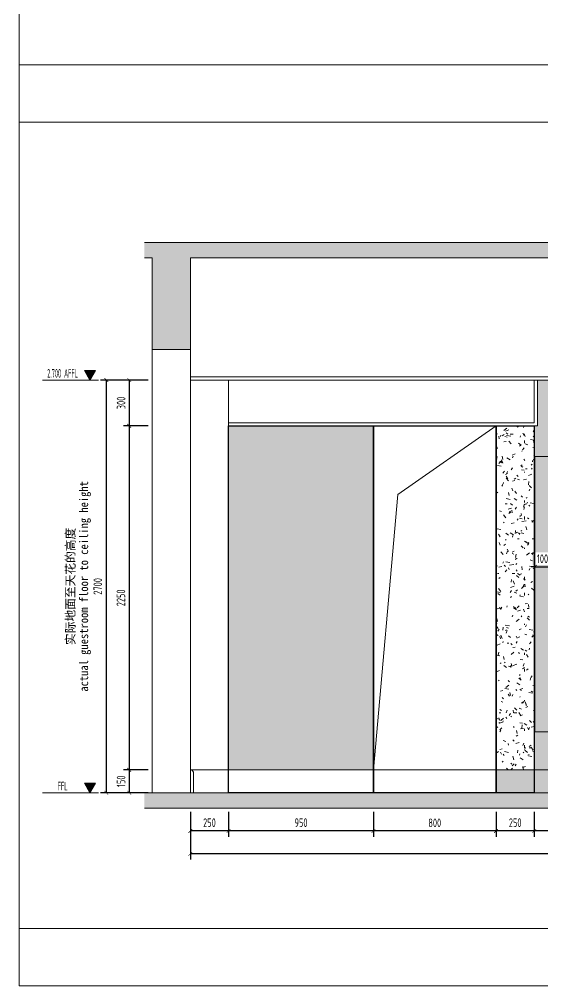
# Model space of a CAD drawing. Header units: millimetres. Extents: x 3162 to 221128, y -144913 to 11496.
# Drawn here: x 38191 to 41614, y -73458 to -67137 of the extents above; entities that cross this region are included whole.
import ezdxf
from ezdxf.enums import TextEntityAlignment as Align

# ---------------------------------------------------------------- set-up
doc = ezdxf.new("R2010")
doc.units = ezdxf.units.MM
doc.header["$LTSCALE"] = 10
doc.layers.get('Defpoints').update_dxf_attribs({"color": 250})
for name, color, linetype, lineweight in [('Contour【轮廓线】', 94, 'Continuous', 0), ('Drawing【图框、表格】', 150, 'Continuous', 0), ('Elevation【立面图库】', 150, 'Continuous', 0), ('FC-Hatch【平面填充】', 250, 'Continuous', 0), ('FF-Fixed【固定家具】', 30, 'Continuous', 0), ('FF-Text【平面文字】', 2, 'Continuous', 0), ('Fine【细线】', 250, 'Continuous', 0), ('Finish【完成面】', 2, 'Continuous', 0), ('Gray【中细线】', 8, 'Continuous', 0), ('RC-dimensions', 44, 'Continuous', 0), ('Wall【立面墙】', 252, 'Continuous', 0)]:
    doc.layers.add(name, color=color, linetype=linetype, lineweight=lineweight)
doc.layers.add('T-05天花灯具', color=4, linetype='Continuous')
doc.styles.add('宋体', font='', dxfattribs={"width": 0.8})
doc.styles.add('尺寸标注', font='ARCHS.SHX', dxfattribs={"width": 0.8})
doc.styles.add('标高', font='ARCHS.SHX', dxfattribs={"width": 0.5})
doc.styles.get('宋体').set_extended_font_data('SimSun')
doc.dimstyles.new('海龙1：25', dxfattribs={"dimscale": 25, "dimtxt": 2.25, "dimasz": 1, "dimexe": 1.5, "dimexo": 1, "dimgap": 1, "dimtad": 1, "dimdec": 0, "dimrnd": 5, "dimdsep": 46, "dimtxsty": '尺寸标注', "dimblk": 'ARCHTICK', "dimblk1": 'ARCHTICK', "dimblk2": 'ARCHTICK', "dimcen": 1, "dimclrd": 44, "dimclre": 44, "dimclrt": 2, "dimadec": 0, "dimazin": 0, "dimtfac": 1, "dimtdec": 0, "dimtix": 1, "dimtmove": 2, "dimatfit": 3, "dimldrblk": 'hl_arrow2', "dimfxl": 5, "dimfxlon": 1, "dimarcsym": 0})
pattern_1 = [(225, (0, 0), (35.35534, -35.35534), []), (230, (0, 0), (-71.72602, 6.275218), [7.5, -82.5]), (175, (0, 0), (13.87511, -75.21923), [6, -66]), (280.4514, (-5.98, 0.52), (-57.85092, -68.94393), [6.374, -70.1142]), (226.1842, (-2e-15, -20), (-106.72409, 16.55189), [11.25, -123.75]), (276.6356, (-8.89, -18.62), (-93.46626, -97.41178), [9.56105, -105.1713]), (171.1842, (-2e-15, -20), (-93.46618, -97.41189), [9, -99]), (201, (-10, -15), (-59.690703, 40.261893), [7.5, -82.5]), (146, (-10, -15), (-24.33156, -72.515006), [6, -66]), (251.4514, (-14.974, -11.645), (-84.022234, -32.253037), [6.374, -70.1142]), (217.5, (0, 0), (-1.2159855, -33.289385), [0.5, -65.2, 0.5, -67, 0.5, -66.25]), (187.5, (0, 0), (-26.306954, -39.441171), [0.5, -38.2, 0.5, -63.7, 0.5, -25.25]), (147.5, (22.3, -3e-15), (-53.382244, 2.255487), [0.5, -25, 0.5, -78, 0.5, -103.5]), (137.5, (32.3, -4e-15), (-58.318617, -10.010498), [0.5, -32.5, 0.5, -51.8, 0.5, -73.5])]

# ---------------------------------------------------------------- blocks, each defined once
blk = doc.blocks.new('海龙工具_踢脚线')
blk.add_lwpolyline([(20, 0), (20, 90), (10, 100), (0, 100)])
blk = doc.blocks.new('_ArchTick')
at = {"color": 2, "linetype": 'ByBlock', "const_width": 0.15}
blk.add_lwpolyline([(-0.5, -0.5), (0.5, 0.5)], dxfattribs=at)
blk = doc.blocks.new('*D1264')
at = {"layer": 'Defpoints', "color": 0, "transparency": 16777216}
for p in [(39059.4, -69496.5), (38909.4, -69796.5), (39059.4, -69796.5)]:
    blk.add_point(p, dxfattribs=at)
at = {"layer": 'RC-dimensions', "color": 44, "lineweight": -2, "transparency": 16777216}
for p, q in [((39034.4, -69496.5), (38871.9, -69496.5)), ((38909.4, -69496.5), (38909.4, -69796.5)), ((39034.4, -69796.5), (38871.9, -69796.5))]:
    blk.add_line(p, q, dxfattribs=at)
at = {"layer": 'RC-dimensions', "color": 44, "lineweight": -2, "transparency": 16777216, "xscale": 25, "yscale": 25, "zscale": 25}
for p, rotation in [((38909.4, -69496.5), 90), ((38909.4, -69796.5), 270)]:
    blk.add_blockref('_ArchTick', p, dxfattribs=dict(at, rotation=rotation))
at = {"layer": 'RC-dimensions', "color": 2, "transparency": 16777216, "insert": (38856.2, -69646.5), "char_height": 56.25, "attachment_point": 5, "rotation": 90, "style": '尺寸标注'}
blk.add_mtext('300', dxfattribs=at)
blk = doc.blocks.new('hl_arrow2')
at = {"color": 2}
blk.add_line((-0.22, 0), (-1, 0), dxfattribs=at)
blk.add_lwpolyline([(-0.22, 0), (-0.86, -0.69), (-0.65, -0.86), (0, 0), (-0.65, 0.86), (-0.86, 0.69)], close=True, dxfattribs=at)
for points in [[(-0.86, 0.69), (-0.65, 0.86), (-0.22, 0), (0, 0)], [(-0.86, -0.69), (-0.65, -0.86), (-0.22, 0), (0, 0)]]:
    blk.add_solid(points, dxfattribs=at)
blk = doc.blocks.new('*D1265')
at = {"layer": 'Defpoints', "color": 0, "transparency": 16777216}
for p in [(39059.4, -72046.5), (38909.4, -72196.5), (39059.4, -72196.5)]:
    blk.add_point(p, dxfattribs=at)
at = {"layer": 'RC-dimensions', "color": 44, "lineweight": -2, "transparency": 16777216}
for p, q in [((39034.4, -72046.5), (38871.9, -72046.5)), ((38909.4, -72046.5), (38909.4, -72196.5)), ((39034.4, -72196.5), (38871.9, -72196.5))]:
    blk.add_line(p, q, dxfattribs=at)
at = {"layer": 'RC-dimensions', "color": 44, "lineweight": -2, "transparency": 16777216, "xscale": 25, "yscale": 25, "zscale": 25}
for p, rotation in [((38909.4, -72046.5), 90), ((38909.4, -72196.5), 270)]:
    blk.add_blockref('_ArchTick', p, dxfattribs=dict(at, rotation=rotation))
at = {"layer": 'RC-dimensions', "color": 2, "transparency": 16777216, "insert": (38856.2, -72121.5), "char_height": 56.25, "attachment_point": 5, "rotation": 90, "style": '尺寸标注'}
blk.add_mtext('150', dxfattribs=at)
blk = doc.blocks.new('*D1266')
at = {"layer": 'Defpoints', "color": 0, "transparency": 16777216}
for p in [(39059.4, -69496.5), (38759.4, -72196.5), (39059.4, -72196.5)]:
    blk.add_point(p, dxfattribs=at)
at = {"layer": 'RC-dimensions', "color": 44, "lineweight": -2, "transparency": 16777216}
for p, q in [((38884.4, -69496.5), (38721.9, -69496.5)), ((38759.4, -69496.5), (38759.4, -72196.5)), ((38884.4, -72196.5), (38721.9, -72196.5))]:
    blk.add_line(p, q, dxfattribs=at)
at = {"layer": 'RC-dimensions', "color": 44, "lineweight": -2, "transparency": 16777216, "xscale": 25, "yscale": 25, "zscale": 25}
for p, rotation in [((38759.4, -69496.5), 90), ((38759.4, -72196.5), 270)]:
    blk.add_blockref('_ArchTick', p, dxfattribs=dict(at, rotation=rotation))
at = {"layer": 'RC-dimensions', "color": 2, "transparency": 16777216, "insert": (38703.9, -70846.5), "char_height": 56.25, "attachment_point": 5, "rotation": 90, "style": '尺寸标注'}
blk.add_mtext('2700', dxfattribs=at)
blk = doc.blocks.new('海龍_立面标识')
at = {"style": '宋体', "width": 0.9, "flags": 8}
blk.add_attdef('FLOOR_HEIGHT', text='', height=2.25, rotation=90, dxfattribs=at).set_placement((0, 0), align=Align.CENTER)
at = {"style": '宋体', "flags": 8}
blk.add_attdef('HEIGHT', text='', height=2.25, rotation=90, dxfattribs=at).set_placement((-3.5, 0), align=Align.CENTER)
blk = doc.blocks.new('hl_Elevation-A2')
blk.add_hatch(color=150).paths.add_polyline_path([(3.74, 2.47), (2.27, 0), (0.8, 2.47)])
at = {"color": 150}
blk.add_line((0, 0), (14.67, 0), dxfattribs=at)
blk.add_lwpolyline([(3.74, 2.47), (2.27, 0), (0.8, 2.47)], close=True, dxfattribs=at)
at = {"color": 2, "style": '标高', "width": 0.8, "flags": 8}
blk.add_attdef('HEIGHT', text='', height=2.25, dxfattribs=at).set_placement((9.42, 1.75), align=Align.MIDDLE_CENTER)
blk = doc.blocks.new('*D1271')
at = {"layer": 'Defpoints', "color": 0, "transparency": 16777216}
for p in [(39309.4, -72296.5), (45559.4, -72296.5), (39309.4, -72596.5)]:
    blk.add_point(p, dxfattribs=at)
at = {"layer": 'RC-dimensions', "color": 44, "lineweight": -2, "transparency": 16777216}
for p, q in [((39309.4, -72471.5), (39309.4, -72634)), ((45559.4, -72471.5), (45559.4, -72634)), ((45559.4, -72596.5), (39309.4, -72596.5))]:
    blk.add_line(p, q, dxfattribs=at)
at = {"layer": 'RC-dimensions', "color": 44, "lineweight": -2, "transparency": 16777216, "xscale": 25, "yscale": 25, "zscale": 25, "rotation": 180}
blk.add_blockref('_ArchTick', (39309.4, -72596.5), dxfattribs=at)
at = {"layer": 'RC-dimensions', "color": 44, "lineweight": -2, "transparency": 16777216, "xscale": 25, "yscale": 25, "zscale": 25}
blk.add_blockref('_ArchTick', (45559.4, -72596.5), dxfattribs=at)
at = {"layer": 'RC-dimensions', "color": 2, "transparency": 16777216, "insert": (42434.4, -72542.2), "char_height": 56.25, "attachment_point": 5, "style": '尺寸标注'}
blk.add_mtext('6250', dxfattribs=at)
blk = doc.blocks.new('*D1311')
at = {"layer": 'Defpoints', "color": 0, "transparency": 16777216}
for p in [(39309.4, -72296.5), (39559.4, -72296.5), (39309.4, -72446.5)]:
    blk.add_point(p, dxfattribs=at)
at = {"layer": 'RC-dimensions', "color": 44, "lineweight": -2, "transparency": 16777216}
for p, q in [((39309.4, -72321.5), (39309.4, -72484)), ((39559.4, -72321.5), (39559.4, -72484)), ((39559.4, -72446.5), (39309.4, -72446.5))]:
    blk.add_line(p, q, dxfattribs=at)
at = {"layer": 'RC-dimensions', "color": 44, "lineweight": -2, "transparency": 16777216, "xscale": 25, "yscale": 25, "zscale": 25, "rotation": 180}
blk.add_blockref('_ArchTick', (39309.4, -72446.5), dxfattribs=at)
at = {"layer": 'RC-dimensions', "color": 44, "lineweight": -2, "transparency": 16777216, "xscale": 25, "yscale": 25, "zscale": 25}
blk.add_blockref('_ArchTick', (39559.4, -72446.5), dxfattribs=at)
at = {"layer": 'RC-dimensions', "color": 2, "transparency": 16777216, "insert": (39434.4, -72392.2), "char_height": 56.25, "attachment_point": 5, "style": '尺寸标注'}
blk.add_mtext('250', dxfattribs=at)
blk = doc.blocks.new('*D1312')
at = {"layer": 'Defpoints', "color": 0, "transparency": 16777216}
for p in [(39559.4, -72296.5), (40507.2, -72296.5), (39559.4, -72446.5)]:
    blk.add_point(p, dxfattribs=at)
at = {"layer": 'RC-dimensions', "color": 44, "lineweight": -2, "transparency": 16777216}
for p, q in [((39559.4, -72321.5), (39559.4, -72484)), ((40507.2, -72321.5), (40507.2, -72484)), ((40507.2, -72446.5), (39559.4, -72446.5))]:
    blk.add_line(p, q, dxfattribs=at)
at = {"layer": 'RC-dimensions', "color": 44, "lineweight": -2, "transparency": 16777216, "xscale": 25, "yscale": 25, "zscale": 25, "rotation": 180}
blk.add_blockref('_ArchTick', (39559.4, -72446.5), dxfattribs=at)
at = {"layer": 'RC-dimensions', "color": 44, "lineweight": -2, "transparency": 16777216, "xscale": 25, "yscale": 25, "zscale": 25}
blk.add_blockref('_ArchTick', (40507.2, -72446.5), dxfattribs=at)
at = {"layer": 'RC-dimensions', "color": 2, "transparency": 16777216, "insert": (40033.3, -72392.2), "char_height": 56.25, "attachment_point": 5, "style": '尺寸标注'}
blk.add_mtext('950', dxfattribs=at)
blk = doc.blocks.new('*D1313')
at = {"layer": 'Defpoints', "color": 0, "transparency": 16777216}
for p in [(40507.2, -72296.5), (41309.4, -72296.5), (40507.2, -72446.5)]:
    blk.add_point(p, dxfattribs=at)
at = {"layer": 'RC-dimensions', "color": 44, "lineweight": -2, "transparency": 16777216}
for p, q in [((40507.2, -72321.5), (40507.2, -72484)), ((41309.4, -72321.5), (41309.4, -72484)), ((41309.4, -72446.5), (40507.2, -72446.5))]:
    blk.add_line(p, q, dxfattribs=at)
at = {"layer": 'RC-dimensions', "color": 44, "lineweight": -2, "transparency": 16777216, "xscale": 25, "yscale": 25, "zscale": 25, "rotation": 180}
blk.add_blockref('_ArchTick', (40507.2, -72446.5), dxfattribs=at)
at = {"layer": 'RC-dimensions', "color": 44, "lineweight": -2, "transparency": 16777216, "xscale": 25, "yscale": 25, "zscale": 25}
blk.add_blockref('_ArchTick', (41309.4, -72446.5), dxfattribs=at)
at = {"layer": 'RC-dimensions', "color": 2, "transparency": 16777216, "insert": (40908.3, -72393.4), "char_height": 56.25, "attachment_point": 5, "style": '尺寸标注'}
blk.add_mtext('800', dxfattribs=at)
blk = doc.blocks.new('*D1314')
at = {"layer": 'Defpoints', "color": 0, "transparency": 16777216}
for p in [(41309.4, -72296.5), (41559.4, -72296.5), (41309.4, -72446.5)]:
    blk.add_point(p, dxfattribs=at)
at = {"layer": 'RC-dimensions', "color": 44, "lineweight": -2, "transparency": 16777216}
for p, q in [((41309.4, -72321.5), (41309.4, -72484)), ((41559.4, -72321.5), (41559.4, -72484)), ((41559.4, -72446.5), (41309.4, -72446.5))]:
    blk.add_line(p, q, dxfattribs=at)
at = {"layer": 'RC-dimensions', "color": 44, "lineweight": -2, "transparency": 16777216, "xscale": 25, "yscale": 25, "zscale": 25, "rotation": 180}
blk.add_blockref('_ArchTick', (41309.4, -72446.5), dxfattribs=at)
at = {"layer": 'RC-dimensions', "color": 44, "lineweight": -2, "transparency": 16777216, "xscale": 25, "yscale": 25, "zscale": 25}
blk.add_blockref('_ArchTick', (41559.4, -72446.5), dxfattribs=at)
at = {"layer": 'RC-dimensions', "color": 2, "transparency": 16777216, "insert": (41434.4, -72392.2), "char_height": 56.25, "attachment_point": 5, "style": '尺寸标注'}
blk.add_mtext('250', dxfattribs=at)
blk = doc.blocks.new('*D1316')
at = {"layer": 'Defpoints', "color": 0, "transparency": 16777216}
for p in [(41663.1, -70718.6), (41563.1, -70868.6), (41663.1, -70868.6)]:
    blk.add_point(p, dxfattribs=at)
at = {"layer": 'RC-dimensions', "color": 44, "lineweight": -2, "transparency": 16777216}
for p, q in [((41563.1, -70718.6), (41538.1, -70718.6)), ((41563.1, -70843.6), (41563.1, -70681.1)), ((41563.1, -70718.6), (41663.1, -70718.6)), ((41663.1, -70843.6), (41663.1, -70681.1)), ((41663.1, -70718.6), (41688.1, -70718.6))]:
    blk.add_line(p, q, dxfattribs=at)
at = {"layer": 'RC-dimensions', "color": 44, "lineweight": -2, "transparency": 16777216, "xscale": 25, "yscale": 25, "zscale": 25}
blk.add_blockref('_ArchTick', (41563.1, -70718.6), dxfattribs=at)
at = {"layer": 'RC-dimensions', "color": 44, "lineweight": -2, "transparency": 16777216, "xscale": 25, "yscale": 25, "zscale": 25, "rotation": 180}
blk.add_blockref('_ArchTick', (41663.1, -70718.6), dxfattribs=at)
at = {"layer": 'RC-dimensions', "color": 2, "transparency": 16777216, "insert": (41613.1, -70665.4), "char_height": 56.25, "attachment_point": 5, "style": '尺寸标注'}
blk.add_mtext('100', dxfattribs=at)
blk = doc.blocks.new('*D1328')
at = {"layer": 'Defpoints', "color": 0, "transparency": 16777216}
for p in [(39059.4, -69796.5), (38909.4, -72046.5), (39059.4, -72046.5)]:
    blk.add_point(p, dxfattribs=at)
at = {"layer": 'RC-dimensions', "color": 44, "lineweight": -2, "transparency": 16777216}
for p, q in [((39034.4, -69796.5), (38871.9, -69796.5)), ((38909.4, -69796.5), (38909.4, -72046.5)), ((39034.4, -72046.5), (38871.9, -72046.5))]:
    blk.add_line(p, q, dxfattribs=at)
at = {"layer": 'RC-dimensions', "color": 44, "lineweight": -2, "transparency": 16777216, "xscale": 25, "yscale": 25, "zscale": 25}
for p, rotation in [((38909.4, -69796.5), 90), ((38909.4, -72046.5), 270)]:
    blk.add_blockref('_ArchTick', p, dxfattribs=dict(at, rotation=rotation))
at = {"layer": 'RC-dimensions', "color": 2, "transparency": 16777216, "insert": (38855.1, -70921.5), "char_height": 56.25, "attachment_point": 5, "rotation": 90, "style": '尺寸标注'}
blk.add_mtext('2250', dxfattribs=at)
blk = doc.blocks.new('*D1329')
at = {"layer": 'Defpoints', "color": 0, "transparency": 16777216}
for p in [(41559.4, -72296.5), (42559.4, -72296.5), (41559.4, -72446.5)]:
    blk.add_point(p, dxfattribs=at)
at = {"layer": 'RC-dimensions', "color": 44, "lineweight": -2, "transparency": 16777216}
for p, q in [((41559.4, -72321.5), (41559.4, -72484)), ((42559.4, -72321.5), (42559.4, -72484)), ((42559.4, -72446.5), (41559.4, -72446.5))]:
    blk.add_line(p, q, dxfattribs=at)
at = {"layer": 'RC-dimensions', "color": 44, "lineweight": -2, "transparency": 16777216, "xscale": 25, "yscale": 25, "zscale": 25, "rotation": 180}
blk.add_blockref('_ArchTick', (41559.4, -72446.5), dxfattribs=at)
at = {"layer": 'RC-dimensions', "color": 44, "lineweight": -2, "transparency": 16777216, "xscale": 25, "yscale": 25, "zscale": 25}
blk.add_blockref('_ArchTick', (42559.4, -72446.5), dxfattribs=at)
at = {"layer": 'RC-dimensions', "color": 2, "transparency": 16777216, "insert": (42059.4, -72393.4), "char_height": 56.25, "attachment_point": 5, "style": '尺寸标注'}
blk.add_mtext('1000', dxfattribs=at)

msp = doc.modelspace()

# ---------------------------------------------------------------- hatches: boundary and pattern name
at = {"layer": 'FC-Hatch【平面填充】'}
h = msp.add_hatch(dxfattribs=at)
h.set_pattern_fill('钢筋混凝土', color=256, scale=50, angle=180, style=0, pattern_type=2)
h.set_pattern_definition(pattern_1)
h.paths.add_polyline_path([(39009.4, -68596.5), (45859.4, -68596.5), (45859.4, -68696.5), (45809.4, -68696.5), (45809.4, -69346.5), (45559.4, -69346.5), (45559.4, -68696.5), (39309.4, -68696.5), (39309.4, -69296.5), (39059.4, -69296.5), (39059.4, -68696.5), (39009.4, -68696.5)])
h = msp.add_hatch(dxfattribs=at)
h.set_pattern_fill('地毯', color=256, scale=300, style=0, pattern_type=2)
h.set_pattern_definition([(0, (39775.35, -71902.54), (132, 228), [12, -201, 9, -87, 18, -213]), (10, (39718.35, -71779.54), (80.676, 285.344), [21, -51, 27, -159, 15, -198]), (20, (39688.35, -71875.54), (133.471, 220.9763), [24, -165, 21, -123, 15, -96]), (30, (39775.35, -71893.54), (-21.969, 254.052), [15, -99, 12, -147, 9, -195]), (40, (39691.35, -71827.54), (33.836, 216.3704), [12, -132, 9, -84, 24, -153]), (50, (39736.35, -71935.54), (-80.248, 235.7335), [6, -111, 15, -183, 18, -93]), (60, (39745.35, -71914.54), (-99.473, 223.7077), [15, -123, 6, -144, 12, -111]), (70, (39712.35, -71950.54), (-109.8923, 215.587), [9, -57, 18, -96, 12, -132]), (80, (39727.35, -71773.54), (-208.565, 164.719), [21, -132, 9, -156, 18, -147]), (90, (39745.35, -71902.54), (-264, 111), [18, -93, 12, -183, 6, -186]), (100, (39697.35, -71809.54), (-247.9715, 145.145), [21, -117, 18, -96, 21, -219]), (110, (39676.35, -71980.54), (-240.4403, 81.691), [24, -78, 12, -159, 18, -174]), (120, (39595.35, -71944.54), (-286.65, 28.492), [15, -201, 18, -93, 21, -123]), (130, (39661.35, -72010.54), (-279.1078, 71.266), [9, -66, 12, -129, 24, -168]), (140, (39571.35, -71770.54), (-220.597, -34.2057), [18, -108, 21, -93, 12, -126]), (150, (39820.35, -72028.54), (-204.825, -120.767), [12, -84, 24, -186, 21, -171]), (160, (39622.35, -71860.54), (-237.901, -162.429), [18, -126, 15, -114, 12, -183]), (170, (39640.35, -71932.54), (-215.644, -169.123), [27, -99, 18, -135, 24, -132])])
h.paths.add_polyline_path([(40507.2, -69796.5), (39559.4, -69796.5), (39559.4, -72046.5), (40507.2, -72046.5)])
h.paths.add_polyline_path([(41559.4, -69796.5), (41309.4, -69796.5), (41309.4, -72046.5), (41559.4, -72046.5)], flags=16)
h.paths.add_polyline_path([(41549.4, -70707.6), (41676.9, -70707.6), (41676.9, -70623.2), (41549.4, -70623.2)], flags=16)
h.paths.add_polyline_path([(41966.9, -70707.6), (42094.4, -70707.6), (42094.4, -70623.2), (41966.9, -70623.2)], flags=17)
h.paths.add_polyline_path([(42153.1, -70707.6), (42306.9, -70707.6), (42306.9, -70623.2), (42153.1, -70623.2)], flags=16)
h.paths.add_polyline_path([(44612.9, -70707.6), (44766.6, -70707.6), (44766.6, -70623.2), (44612.9, -70623.2)], flags=16)
edge = h.paths.add_edge_path(flags=16)
edge.add_ellipse((41821.9, -69896.5), major_axis=(-129.4, 0), ratio=0.772922, start_angle=90, end_angle=360, ccw=False)
edge.add_ellipse((41821.9, -69896.5), major_axis=(-129.4, 0), ratio=0.772922, start_angle=0, end_angle=90, ccw=False)
edge = h.paths.add_edge_path()
edge.add_ellipse((43459.4, -69846.5), major_axis=(-275, 0), ratio=0.545455, start_angle=181.78917, end_angle=358.21083, ccw=False)
edge.add_arc((43459.4, -70652.8), 856.3, 50.03379, 71.2759)
edge.add_line((44009.4, -69996.5), (44539.4, -69996.5))
edge.add_line((44539.4, -69996.5), (44539.4, -71696.5))
edge.add_line((44539.4, -71696.5), (44710.4, -71696.5))
edge.add_line((44710.4, -71696.5), (44710.4, -71684.5))
edge.add_arc((44715.4, -71684.5), 5, 90, 180)
edge.add_line((44715.4, -71679.5), (44717.4, -71679.5))
edge.add_line((44717.4, -71679.5), (44717.4, -71675.2))
edge.add_line((44717.4, -71675.2), (44722.4, -71673.5))
edge.add_line((44722.4, -71673.5), (44725.6, -71669.2))
edge.add_line((44725.6, -71669.2), (44728.2, -71666.8))
edge.add_line((44728.2, -71666.8), (44729.5, -71665.7))
edge.add_line((44729.5, -71665.7), (44730, -71665.4))
edge.add_line((44730, -71665.4), (44732.8, -71663.4))
edge.add_line((44732.8, -71663.4), (44733.1, -71663.1))
edge.add_line((44733.1, -71663.1), (44733.7, -71662.5))
edge.add_line((44733.7, -71662.5), (44734.2, -71661.9))
edge.add_line((44734.2, -71661.9), (44734.6, -71661.2))
edge.add_line((44734.6, -71661.2), (44735, -71660.4))
edge.add_line((44735, -71660.4), (44735.3, -71659.5))
edge.add_line((44735.3, -71659.5), (44735.5, -71658.5))
edge.add_line((44735.5, -71658.5), (44735.7, -71657.5))
edge.add_line((44735.7, -71657.5), (44735.7, -71656.3))
edge.add_line((44735.7, -71656.3), (44735.7, -71655))
edge.add_line((44735.7, -71655), (44735.5, -71653.6))
edge.add_line((44735.5, -71653.6), (44735.3, -71652))
edge.add_line((44735.3, -71652), (44734.9, -71650.2))
edge.add_line((44734.9, -71650.2), (44734.4, -71648.2))
edge.add_line((44734.4, -71648.2), (44733.7, -71646))
edge.add_line((44733.7, -71646), (44732.9, -71643.6))
edge.add_line((44732.9, -71643.6), (44731.9, -71640.9))
edge.add_line((44731.9, -71640.9), (44730.8, -71638))
edge.add_line((44730.8, -71638), (44729.5, -71634.9))
edge.add_line((44729.5, -71634.9), (44728.1, -71631.5))
edge.add_line((44728.1, -71631.5), (44726.6, -71627.9))
edge.add_line((44726.6, -71627.9), (44724.9, -71624))
edge.add_line((44724.9, -71624), (44723.2, -71619.9))
edge.add_line((44723.2, -71619.9), (44720, -71612.4))
edge.add_line((44720, -71612.4), (44716.3, -71603.6))
edge.add_line((44716.3, -71603.6), (44712.5, -71594.3))
edge.add_line((44712.5, -71594.3), (44709.2, -71585.4))
edge.add_line((44709.2, -71585.4), (44706.6, -71577.7))
edge.add_line((44706.6, -71577.7), (44704.5, -71570.5))
edge.add_line((44704.5, -71570.5), (44703, -71563.9))
edge.add_line((44703, -71563.9), (44701.7, -71557.3))
edge.add_line((44701.7, -71557.3), (44700.4, -71549.8))
edge.add_line((44700.4, -71549.8), (44699.2, -71542.5))
edge.add_line((44699.2, -71542.5), (44698.2, -71535.3))
edge.add_line((44698.2, -71535.3), (44697.1, -71527.1))
edge.add_line((44697.1, -71527.1), (44696.8, -71523))
edge.add_arc((44699.4, -71517.5), 6, 180, 244.48224)
edge.add_arc((44699.4, -71517.5), 6, 114.10414, 180)
edge.add_line((44696.9, -71512.1), (44697.9, -71507.4))
edge.add_line((44697.9, -71507.4), (44699.6, -71502.5))
edge.add_line((44699.6, -71502.5), (44702, -71497.8))
edge.add_line((44702, -71497.8), (44704.9, -71493.5))
edge.add_line((44704.9, -71493.5), (44708.9, -71488.9))
edge.add_line((44708.9, -71488.9), (44713.4, -71485.4))
edge.add_line((44713.4, -71485.4), (44717.6, -71483))
edge.add_line((44717.6, -71483), (44721.3, -71481.1))
edge.add_line((44721.3, -71481.1), (44724.1, -71479.8))
edge.add_line((44724.1, -71479.8), (44725.7, -71479))
edge.add_line((44725.7, -71479), (44727.2, -71478.2))
edge.add_line((44727.2, -71478.2), (44728.8, -71477.4))
edge.add_line((44728.8, -71477.4), (44730.3, -71476.5))
edge.add_line((44730.3, -71476.5), (44731.8, -71475.5))
edge.add_line((44731.8, -71475.5), (44733.3, -71474.5))
edge.add_line((44733.3, -71474.5), (44734.7, -71473.3))
edge.add_line((44734.7, -71473.3), (44736, -71472))
edge.add_line((44736, -71472), (44737.3, -71470.4))
edge.add_line((44737.3, -71470.4), (44738.6, -71468.5))
edge.add_line((44738.6, -71468.5), (44739.8, -71465.9))
edge.add_line((44739.8, -71465.9), (44740.9, -71462.7))
edge.add_line((44740.9, -71462.7), (44742.1, -71458.7))
edge.add_line((44742.1, -71458.7), (44742.7, -71456.2))
edge.add_line((44742.7, -71456.2), (44738.4, -71454))
edge.add_line((44738.4, -71454), (44738.4, -71447.5))
edge.add_line((44738.4, -71447.5), (44757.4, -71447.5))
edge.add_line((44757.4, -71447.5), (44759.4, -71444.5))
edge.add_line((44759.4, -71444.5), (44760.4, -71440.5))
edge.add_line((44760.4, -71440.5), (44759.4, -71437.5))
edge.add_line((44759.4, -71437.5), (44755.4, -71433.5))
edge.add_line((44755.4, -71433.5), (44564.7, -71433.5))
edge.add_line((44564.7, -71433.5), (44570.1, -71420.5))
edge.add_line((44570.1, -71420.5), (44626.4, -71377.5))
edge.add_line((44626.4, -71377.5), (44671.4, -71339.5))
edge.add_line((44671.4, -71339.5), (44728.4, -71269.5))
edge.add_line((44728.4, -71269.5), (44812.4, -71269.5))
edge.add_line((44812.4, -71269.5), (44840.1, -71303.6))
edge.add_line((44840.1, -71303.6), (44840.1, -69996.5))
edge.add_line((44840.1, -69996.5), (44939.5, -69996.5))
edge.add_arc((45098.9, -70073.5), 177, 131.11796, 154.21419)
edge.add_ellipse((45098.9, -69896.5), major_axis=(129.4, 0), ratio=0.772922, start_angle=-25.88319, end_angle=205.88319, ccw=False)
edge.add_arc((45098.9, -70073.5), 177, 25.78581, 48.88204)
edge.add_line((45258.2, -69996.5), (45359.4, -69996.5))
edge.add_line((45359.4, -69996.5), (45359.4, -69496.5))
edge.add_line((45359.4, -69496.5), (41579.4, -69496.5))
edge.add_line((41579.4, -69496.5), (41579.4, -69796.5))
edge.add_line((41579.4, -69796.5), (41309.4, -69796.5))
edge.add_line((41309.4, -69796.5), (41309.4, -72196.5))
edge.add_line((41309.4, -72196.5), (41816.8, -72196.5))
edge.add_line((41816.8, -72196.5), (41816.8, -72156.5))
edge.add_line((41816.8, -72156.5), (41812.7, -72156.5))
edge.add_line((41812.7, -72156.5), (41799.3, -72156.5))
edge.add_line((41799.3, -72156.5), (41799.3, -72152.5))
edge.add_line((41799.3, -72152.5), (41799.3, -72148.5))
edge.add_arc((41809.3, -72148.5), 10, 90, 180)
edge.add_line((41809.3, -72138.5), (41809.3, -72136.5))
edge.add_line((41809.3, -72136.5), (41814.3, -72136.5))
edge.add_line((41814.3, -72136.5), (41814.3, -71726.5))
edge.add_line((41814.3, -71726.5), (41794.3, -71726.5))
edge.add_line((41794.3, -71726.5), (41794.3, -71717.5))
edge.add_line((41794.3, -71717.5), (41794.6, -71717.5))
edge.add_arc((41809.3, -71714.5), 15, 90, 191.53696)
edge.add_line((41809.3, -71699.5), (41663.1, -71698.1))
edge.add_line((41663.1, -71698.1), (41663.1, -70096.5))
edge.add_line((41663.1, -70096.5), (41748.4, -70096.5))
edge.add_arc((41821.9, -70073.5), 77, 90, 197.38273)
edge.add_arc((41821.9, -70073.5), 77, 342.61727, 450)
edge.add_line((41895.3, -70096.5), (41980.6, -70096.5))
edge.add_line((41980.6, -70096.5), (41980.6, -71395.7))
edge.add_line((41980.6, -71395.7), (42004.3, -71377.5))
edge.add_line((42004.3, -71377.5), (42049.3, -71339.5))
edge.add_line((42049.3, -71339.5), (42106.3, -71269.5))
edge.add_line((42106.3, -71269.5), (42190.3, -71269.5))
edge.add_line((42190.3, -71269.5), (42247.3, -71339.5))
edge.add_line((42247.3, -71339.5), (42292.3, -71377.5))
edge.add_line((42292.3, -71377.5), (42348.7, -71420.5))
edge.add_line((42348.7, -71420.5), (42354, -71433.5))
edge.add_line((42354, -71433.5), (42161.3, -71433.5))
edge.add_line((42161.3, -71433.5), (42161.3, -71435.5))
edge.add_line((42161.3, -71435.5), (42159.3, -71437.5))
edge.add_line((42159.3, -71437.5), (42158.3, -71440.5))
edge.add_line((42158.3, -71440.5), (42159.3, -71444.5))
edge.add_line((42159.3, -71444.5), (42161.3, -71447.5))
edge.add_line((42161.3, -71447.5), (42180.3, -71447.5))
edge.add_line((42180.3, -71447.5), (42180.3, -71454))
edge.add_line((42180.3, -71454), (42176, -71456.2))
edge.add_line((42176, -71456.2), (42176.6, -71458.7))
edge.add_line((42176.6, -71458.7), (42177.8, -71462.7))
edge.add_line((42177.8, -71462.7), (42178.9, -71465.9))
edge.add_line((42178.9, -71465.9), (42180.1, -71468.5))
edge.add_line((42180.1, -71468.5), (42181.4, -71470.4))
edge.add_line((42181.4, -71470.4), (42182.7, -71472))
edge.add_line((42182.7, -71472), (42184, -71473.3))
edge.add_line((42184, -71473.3), (42185.4, -71474.5))
edge.add_line((42185.4, -71474.5), (42186.9, -71475.5))
edge.add_line((42186.9, -71475.5), (42188.4, -71476.5))
edge.add_line((42188.4, -71476.5), (42189.9, -71477.4))
edge.add_line((42189.9, -71477.4), (42191.5, -71478.2))
edge.add_line((42191.5, -71478.2), (42193, -71479))
edge.add_line((42193, -71479), (42194.6, -71479.8))
edge.add_line((42194.6, -71479.8), (42200.5, -71482.6))
edge.add_line((42200.5, -71482.6), (42206.1, -71485.9))
edge.add_line((42206.1, -71485.9), (42210.4, -71489.6))
edge.add_line((42210.4, -71489.6), (42213.8, -71493.5))
edge.add_line((42213.8, -71493.5), (42216.7, -71497.8))
edge.add_line((42216.7, -71497.8), (42219.1, -71502.5))
edge.add_line((42219.1, -71502.5), (42220.8, -71507.4))
edge.add_line((42220.8, -71507.4), (42221.8, -71512.1))
edge.add_arc((42219.3, -71517.5), 6, 0, 65.89586, ccw=False)
edge.add_arc((42219.3, -71517.5), 6, -64.04206, 0, ccw=False)
edge.add_line((42222, -71522.9), (42221.4, -71528.9))
edge.add_line((42221.4, -71528.9), (42220.5, -71535.3))
edge.add_line((42220.5, -71535.3), (42219.5, -71542.5))
edge.add_line((42219.5, -71542.5), (42218.3, -71549.8))
edge.add_line((42218.3, -71549.8), (42217, -71557.3))
edge.add_line((42217, -71557.3), (42215.7, -71563.9))
edge.add_line((42215.7, -71563.9), (42214.2, -71570.5))
edge.add_line((42214.2, -71570.5), (42212.2, -71577.7))
edge.add_line((42212.2, -71577.7), (42210.2, -71583.5))
edge.add_line((42210.2, -71583.5), (42208.6, -71587.8))
edge.add_line((42208.6, -71587.8), (42206.9, -71592.3))
edge.add_line((42206.9, -71592.3), (42205.1, -71596.9))
edge.add_line((42205.1, -71596.9), (42203.2, -71601.6))
edge.add_line((42203.2, -71601.6), (42201.3, -71606.3))
edge.add_line((42201.3, -71606.3), (42199.3, -71611))
edge.add_line((42199.3, -71611), (42197.4, -71615.5))
edge.add_line((42197.4, -71615.5), (42195.5, -71619.9))
edge.add_line((42195.5, -71619.9), (42193.8, -71624))
edge.add_line((42193.8, -71624), (42192.1, -71627.9))
edge.add_line((42192.1, -71627.9), (42190.6, -71631.5))
edge.add_line((42190.6, -71631.5), (42189.2, -71634.9))
edge.add_line((42189.2, -71634.9), (42187.9, -71638))
edge.add_line((42187.9, -71638), (42186.8, -71640.9))
edge.add_line((42186.8, -71640.9), (42185.8, -71643.6))
edge.add_line((42185.8, -71643.6), (42185, -71646))
edge.add_line((42185, -71646), (42184.3, -71648.2))
edge.add_line((42184.3, -71648.2), (42183.8, -71650.2))
edge.add_line((42183.8, -71650.2), (42183.4, -71652))
edge.add_line((42183.4, -71652), (42183.2, -71653.6))
edge.add_line((42183.2, -71653.6), (42183, -71655))
edge.add_line((42183, -71655), (42183, -71656.3))
edge.add_line((42183, -71656.3), (42183, -71657.5))
edge.add_line((42183, -71657.5), (42183.2, -71658.5))
edge.add_line((42183.2, -71658.5), (42183.4, -71659.5))
edge.add_line((42183.4, -71659.5), (42183.7, -71660.4))
edge.add_line((42183.7, -71660.4), (42184.1, -71661.2))
edge.add_line((42184.1, -71661.2), (42184.5, -71661.9))
edge.add_line((42184.5, -71661.9), (42185, -71662.5))
edge.add_line((42185, -71662.5), (42185.6, -71663.1))
edge.add_line((42185.6, -71663.1), (42186.2, -71663.7))
edge.add_line((42186.2, -71663.7), (42186.9, -71664.2))
edge.add_line((42186.9, -71664.2), (42187.7, -71664.7))
edge.add_line((42187.7, -71664.7), (42190.3, -71666.4))
edge.add_line((42190.3, -71666.4), (42193.8, -71670.1))
edge.add_line((42193.8, -71670.1), (42196.3, -71673.5))
edge.add_line((42196.3, -71673.5), (42201.3, -71675.2))
edge.add_line((42201.3, -71675.2), (42201.3, -71679.5))
edge.add_line((42201.3, -71679.5), (42203.3, -71679.5))
edge.add_arc((42203.3, -71684.5), 5, 0, 90, ccw=False)
edge.add_line((42208.3, -71684.5), (42208.3, -71696.5))
edge.add_line((42208.3, -71696.5), (42379.4, -71696.5))
edge.add_line((42379.4, -71696.5), (42379.4, -69996.5))
edge.add_line((42379.4, -69996.5), (42909.4, -69996.5))
edge.add_arc((43459.4, -70652.8), 856.3, 108.7241, 129.96621, ccw=False)
h = msp.add_hatch(dxfattribs=at)
h.set_pattern_fill('地毯', color=256, scale=300, style=0, pattern_type=2)
h.set_pattern_definition([(0, (41525.35, -71902.54), (132, 228), [12, -201, 9, -87, 18, -213]), (10, (41468.35, -71779.54), (80.676, 285.344), [21, -51, 27, -159, 15, -198]), (20, (41438.35, -71875.54), (133.471, 220.976), [24, -165, 21, -123, 15, -96]), (30, (41525.35, -71893.54), (-21.97, 254.052), [15, -99, 12, -147, 9, -195]), (40, (41441.35, -71827.54), (33.836, 216.37), [12, -132, 9, -84, 24, -153]), (50, (41486.35, -71935.54), (-80.248, 235.733), [6, -111, 15, -183, 18, -93]), (60, (41495.35, -71914.54), (-99.473, 223.708), [15, -123, 6, -144, 12, -111]), (70, (41462.35, -71950.54), (-109.892, 215.587), [9, -57, 18, -96, 12, -132]), (80, (41477.35, -71773.54), (-208.565, 164.72), [21, -132, 9, -156, 18, -147]), (90, (41495.35, -71902.54), (-264, 111), [18, -93, 12, -183, 6, -186]), (100, (41447.35, -71809.54), (-247.971, 145.145), [21, -117, 18, -96, 21, -219]), (110, (41426.35, -71980.54), (-240.44, 81.691), [24, -78, 12, -159, 18, -174]), (120, (41345.35, -71944.54), (-286.65, 28.492), [15, -201, 18, -93, 21, -123]), (130, (41411.35, -72010.54), (-279.108, 71.266), [9, -66, 12, -129, 24, -168]), (140, (41321.35, -71770.54), (-220.597, -34.206), [18, -108, 21, -93, 12, -126]), (150, (41570.35, -72028.54), (-204.825, -120.767), [12, -84, 24, -186, 21, -171]), (160, (41372.35, -71860.54), (-237.9, -162.43), [18, -126, 15, -114, 12, -183]), (170, (41390.35, -71932.54), (-215.644, -169.123), [27, -99, 18, -135, 24, -132])])
h.paths.add_polyline_path([(41559.4, -69796.5), (41309.4, -69796.5), (41309.4, -72046.5), (41559.4, -72046.5)])
h = msp.add_hatch(dxfattribs=at)
h.set_pattern_fill('钢筋混凝土', color=256, scale=50, angle=180, style=0, pattern_type=2)
h.set_pattern_definition(pattern_1)
h.paths.add_polyline_path([(39009.4, -72296.5), (39009.4, -72196.5), (45859.4, -72196.5), (45859.4, -72296.5)])

# ---------------------------------------------------------------- linework, layer by layer
at = {"layer": 'Contour【轮廓线】'}
msp.add_line((39309.4, -72046.5), (42379.4, -72046.5), dxfattribs=at)
at = {"layer": 'Drawing【图框、表格】'}
for points in [[(38190.5, -73458.5), (38190.5, -62160.7), (52265.8, -62160.7), (52265.8, -73458.5)], [(38190.5, -73458.5), (38190.5, -62160.7), (52265.8, -62160.7), (52265.8, -73458.5)], [(38190.5, -67809.6), (38190.5, -67434.6), (52265.8, -67434.6), (52265.8, -67809.6)], [(38190.5, -73458.5), (38190.5, -73083.5), (52265.8, -73083.5), (52265.8, -73458.5)]]:
    msp.add_lwpolyline(points, close=True, dxfattribs=at)
at = {"layer": 'FF-Fixed【固定家具】'}
msp.add_lwpolyline([(41981.2, -69996.5), (42080.6, -69996.5), (42080.6, -71798.1), (41563.1, -71798.1), (41563.1, -69996.5), (41662.5, -69996.5, -0.627471)], format="xyb", close=True, dxfattribs=at)
at = {"layer": 'Fine【细线】', "color": 250}
msp.add_lwpolyline([(40507.2, -72046.5), (40667.6, -70246.5), (41309.4, -69796.5)], dxfattribs=at)
at = {"layer": 'Finish【完成面】'}
for p, q in [((39309.4, -69496.5), (39309.4, -72196.5)), ((45559.4, -69496.5), (39309.4, -69496.5)), ((39309.4, -72196.5), (45559.4, -72196.5))]:
    msp.add_line(p, q, dxfattribs=at)
msp.add_lwpolyline([(39559.4, -69796.5), (41579.4, -69796.5), (41579.4, -69496.5)], dxfattribs=at)
at = {"layer": 'Gray【中细线】'}
msp.add_line((45559.4, -69476.5), (39309.4, -69476.5), dxfattribs=at)
msp.add_lwpolyline([(41559.4, -69496.5), (41559.4, -69776.5), (39559.4, -69776.5)], dxfattribs=at)
at = {"layer": 'T-05天花灯具'}
for points in [[(39559.4, -69796.5), (40507.2, -69796.5), (40507.2, -72196.5), (39559.4, -72196.5)], [(40507.2, -69796.5), (41309.4, -69796.5), (41309.4, -72196.5), (40507.2, -72196.5)], [(41309.4, -69796.5), (41559.4, -69796.5), (41559.4, -72196.5), (41309.4, -72196.5)]]:
    msp.add_lwpolyline(points, close=True, dxfattribs=at)
at = {"layer": 'Wall【立面墙】'}
for p, q in [((45859.4, -68596.5), (39009.4, -68596.5)), ((39559.4, -72196.5), (39559.4, -69496.5))]:
    msp.add_line(p, q, dxfattribs=at)
msp.add_lwpolyline([(45859.4, -68696.5), (45809.4, -68696.5), (45809.4, -69346.5), (45559.4, -69346.5), (45559.4, -68696.5), (39309.4, -68696.5), (39309.4, -69296.5), (39059.4, -69296.5), (39059.4, -68696.5), (39009.4, -68696.5)], dxfattribs=at)
for points in [[(39309.4, -72196.5), (39309.4, -69296.5), (39059.4, -69296.5), (39059.4, -72196.5)], [(39009.4, -72196.5), (39009.4, -72196.5), (45859.4, -72196.5), (45859.4, -72196.5)], [(39009.4, -72296.5), (39009.4, -72296.5), (45859.4, -72296.5), (45859.4, -72296.5)]]:
    msp.add_lwpolyline(points, close=True, dxfattribs=at)

# ---------------------------------------------------------------- block references
at = {"layer": 'Contour【轮廓线】', "yscale": 1.5}
msp.add_blockref('海龙工具_踢脚线', (39309.4, -72196.5), dxfattribs=at)
at = {"layer": 'Elevation【立面图库】'}
ref = msp.add_blockref('hl_Elevation-A2', (38709.4, -69496.5), dxfattribs=dict(at, xscale=-25, yscale=25, zscale=25))
ref.add_attrib('HEIGHT', '2.700 AFFL', dxfattribs={"layer": '0', "color": 2, "height": 56.25, "style": '标高', "width": 0.5}).set_placement((38473.8, -69452.8), align=Align.MIDDLE_CENTER)
ref = msp.add_blockref('hl_Elevation-A2', (38709.4, -72196.5), dxfattribs=dict(at, xscale=-25, yscale=25, zscale=25))
ref.add_attrib('HEIGHT', 'FFL', dxfattribs={"layer": '0', "color": 2, "height": 56.25, "style": '标高', "width": 0.5}).set_placement((38473.8, -72152.8), align=Align.MIDDLE_CENTER)
at = {"layer": 'FF-Text【平面文字】'}
ref = msp.add_blockref('海龍_立面标识', (38640.6, -70846.5), dxfattribs=dict(at, xscale=25, yscale=25, zscale=25))
ref.add_attrib('FLOOR_HEIGHT', 'actual guestroom floor to ceiling height', dxfattribs={"layer": '0', "height": 56.25, "rotation": 90, "style": '宋体', "width": 0.9}).set_placement((38640.6, -70846.5), align=Align.CENTER)
ref.add_attrib('HEIGHT', '实际地面至天花的高度', dxfattribs={"layer": '0', "height": 56.25, "rotation": 90, "style": '宋体'}).set_placement((38553.1, -70846.5), align=Align.CENTER)

# ---------------------------------------------------------------- dimensions: what is measured, and where the dimension line sits
at = {"layer": 'RC-dimensions'}
for base, p1, p2, angle, picture, middle in [((38759.4, -72196.5), (39059.4, -69496.5), (39059.4, -72196.5), 270, '*D1266', (38703.9, -70846.5)), ((38909.4, -69796.5), (39059.4, -69496.5), (39059.4, -69796.5), 270, '*D1264', (38856.2, -69646.5)), ((38909.4, -72046.5), (39059.4, -69796.5), (39059.4, -72046.5), 270, '*D1328', (38855.1, -70921.5)), ((38909.4, -72196.5), (39059.4, -72046.5), (39059.4, -72196.5), 270, '*D1265', (38856.2, -72121.5)), ((39309.4, -72596.5), (45559.4, -72296.5), (39309.4, -72296.5), 180, '*D1271', (42434.4, -72542.2)), ((39309.4, -72446.5), (39559.4, -72296.5), (39309.4, -72296.5), 180, '*D1311', (39434.4, -72392.2)), ((39559.4, -72446.5), (40507.2, -72296.5), (39559.4, -72296.5), 180, '*D1312', (40033.3, -72392.2)), ((40507.2, -72446.5), (41309.4, -72296.5), (40507.2, -72296.5), 180, '*D1313', (40908.3, -72393.4)), ((41309.4, -72446.5), (41559.4, -72296.5), (41309.4, -72296.5), 180, '*D1314', (41434.4, -72392.2)), ((41559.4, -72446.5), (42559.4, -72296.5), (41559.4, -72296.5), 180, '*D1329', (42059.4, -72393.4))]:
    dim = msp.add_linear_dim(base=base, p1=p1, p2=p2, angle=angle, dimstyle='海龙1：25', override={"dimscale": 25, "dimtxsty": '尺寸标注', "dimblk1": 'ArchTick', "dimblk2": 'ArchTick', "dimsah": 1, "dimclrt": 2}, dxfattribs=at)
    dim.commit()
    dim.dimension.update_dxf_attribs({"geometry": picture, "text_midpoint": middle})
dim = msp.add_linear_dim(base=(41663.1, -70718.6), p1=(41563.1, -70868.6), p2=(41663.1, -70868.6), dimstyle='海龙1：25', dxfattribs=at)
dim.commit()
dim.dimension.update_dxf_attribs({"geometry": '*D1316', "text_midpoint": (41613.1, -70665.4)})

doc.saveas('drawing.dxf')
